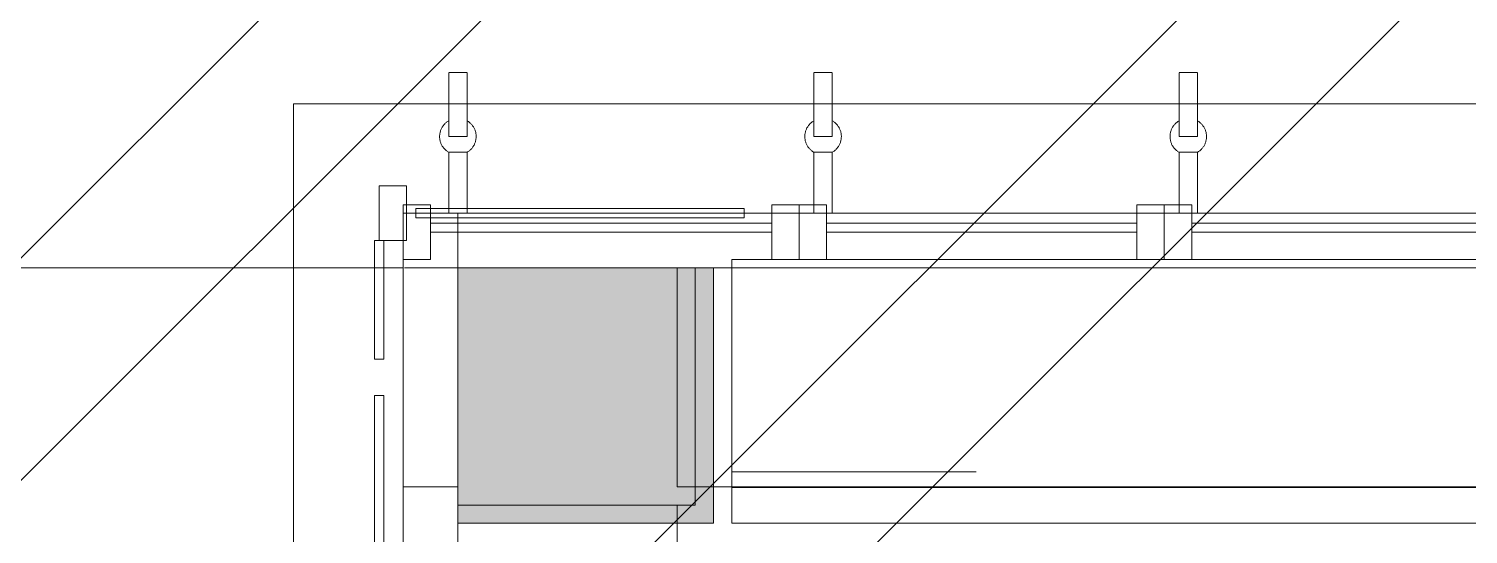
# Model space of a CAD drawing. Header units: millimetres. Extents: x -57519 to 497916, y -349472 to 446842.
# Drawn here: x 310878 to 314819, y 51277 to 52663 of the extents above; entities that cross this region are included whole.
import ezdxf

# ---------------------------------------------------------------- set-up
doc = ezdxf.new("R2010")
doc.units = ezdxf.units.MM
for name, color, linetype, lineweight in [('A-DETL-GENF', 92, 'Continuous', 5), ('A-FLOR', 192, 'Continuous', 5), ('A-FLOR-PATT', 8, 'Continuous', 5), ('A-GENM', 13, 'Continuous', 5), ('A-GLAZ-CURT', 52, 'Continuous', 20), ('A-GLAZ-CWMG', 51, 'Continuous', 20), ('A-WALL', 113, 'Continuous', 20), ('S-COLS', 52, 'Continuous', 20)]:
    doc.layers.add(name, color=color, linetype=linetype, lineweight=lineweight)

# ---------------------------------------------------------------- blocks, each defined once
blk = doc.blocks.new('DLN_Banner hook - DLN_Banner hook-V334-SITE COVERAGE')
at = {"layer": 'A-GENM'}
for p, q in [((-25, 0), (25, 0)), ((6.5, 0), (-12.5, 0)), ((12.5, 0), (6.5, 0)), ((-25, 0), (-25, -166.7)), ((25, -166.7), (25, 0)), ((-46.7, -192), (-47.3, -193.9)), ((-45.9, -190.2), (-46.7, -192)), ((-45.1, -188.4), (-45.9, -190.2)), ((-44.2, -186.6), (-45.1, -188.4)), ((-38.7, -178.3), (-39.9, -179.9)), ((-37.4, -176.8), (-38.7, -178.3)), ((-33.1, -172.5), (-34.6, -173.9)), ((-31.6, -171.2), (-33.1, -172.5)), ((-24.4, -166.7), (-25, -166.7)), ((-25, -166.7), (-22.5, -166.7)), ((-22.5, -166.7), (-19.5, -166.7)), ((-19.5, -166.7), (0, -166.7)), ((0, -166.7), (19.5, -166.7)), ((19.5, -166.7), (25, -166.7)), ((25, -166.7), (24.4, -166.7)), ((-45.4, -231), (-44.5, -232.8)), ((-25, -312.2), (-25, -210)), ((-25, -210), (25, -210)), ((25, -210), (25, -247.6)), ((47.3, -226.2), (47.9, -224.3)), ((-36.5, -244.2), (-35.1, -245.6)), ((-35.1, -245.6), (-33.6, -247)), ((24.8, -253.4), (26.6, -252.4)), ((25, -247.6), (25, -267.7)), ((25, -267.7), (25, -384.9)), ((35.9, -244.8), (37.2, -243.4)), ((-25, -384.9), (-25, -312.2)), ((-25, -385.6), (25, -385.6))]:
    blk.add_line(p, q, dxfattribs=at)
at = {"layer": 'A-GENM', "flags": 128}
for points in [[(-47.3, -193.9), (-48, -195.8), (-48.5, -197.8)], [(-39.9, -179.9), (-41.1, -181.5), (-42.2, -183.1), (-43.2, -184.8), (-44.2, -186.6)], [(-34.6, -173.9), (-36, -175.3), (-37.4, -176.8)], [(-28.4, -168.8), (-30, -170), (-31.6, -171.2)], [(-25, -166.7), (-26.7, -167.7), (-28.4, -168.8)], [(27.5, -168.2), (25.8, -167.2), (25, -166.7)], [(50, -208.5), (49.9, -206.5), (49.7, -204.6), (49.4, -202.6), (49.1, -200.6), (48.7, -198.6), (48.2, -196.7), (47.6, -194.8), (47, -192.9), (46.3, -191), (45.5, -189.2), (44.6, -187.4), (43.7, -185.6), (42.6, -183.9), (41.6, -182.2), (40.4, -180.6), (39.2, -179), (37.9, -177.4), (36.6, -175.9), (35.2, -174.5), (33.8, -173.1), (32.3, -171.8), (30.7, -170.5), (29.1, -169.4), (27.5, -168.2)], [(-48.5, -197.8), (-48.9, -199.7), (-49.3, -201.7), (-49.6, -203.7), (-49.8, -205.6), (-49.9, -207.6), (-50, -209.6), (-50, -211.6), (-49.9, -213.6), (-49.7, -215.6), (-49.4, -217.6), (-49.1, -219.6), (-48.7, -221.5)], [(-48.7, -221.5), (-48.2, -223.5), (-47.6, -225.4), (-46.9, -227.3)], [(-46.9, -227.3), (-46.2, -229.1), (-45.4, -231)], [(-44.5, -232.8), (-43.6, -234.5), (-42.6, -236.3), (-41.5, -237.9)], [(41, -238.7), (42.1, -237), (43.1, -235.3), (44.1, -233.6), (45, -231.8)], [(45, -231.8), (45.8, -230), (46.6, -228.1), (47.3, -226.2)], [(47.9, -224.3), (48.4, -222.4), (48.9, -220.5), (49.3, -218.5), (49.6, -216.5)], [(49.6, -216.5), (49.8, -214.5), (49.9, -212.5), (50, -210.5), (50, -208.5)], [(-41.5, -237.9), (-40.3, -239.6), (-39.1, -241.2), (-37.8, -242.7), (-36.5, -244.2)], [(-33.6, -247), (-32.1, -248.3), (-30.6, -249.6), (-29, -250.8), (-27.3, -251.9), (-25.6, -252.9)], [(26.6, -252.4), (28.2, -251.3), (29.9, -250.1), (31.4, -248.9), (33, -247.6), (34.4, -246.2), (35.9, -244.8)], [(37.2, -243.4), (38.5, -241.9), (39.8, -240.3), (41, -238.7)]]:
    blk.add_lwpolyline(points, dxfattribs=at)
blk = doc.blocks.new('DLN_Banner hook - DLN_Banner hook-V335-SITE COVERAGE')
at = {"layer": 'A-GENM'}
for p, q in [((-25, 0), (25, 0)), ((-6.5, 0), (-12.5, 0)), ((0, 0), (-6.5, 0)), ((6.5, 0), (0, 0)), ((12.5, 0), (6.5, 0)), ((-25, 0), (-25, -166.7)), ((25, -166.7), (25, 0)), ((-24.4, -166.7), (-25, -166.7)), ((-25, -166.7), (-24.4, -166.7)), ((-24.4, -166.7), (-15.6, -166.7)), ((-15.6, -166.7), (0, -166.7)), ((0, -166.7), (25, -166.7)), ((25, -166.7), (24.4, -166.7)), ((25.8, -167.2), (25, -166.7)), ((35.2, -174.5), (33.8, -173.1)), ((-25, -230.5), (-25, -210)), ((-25, -210), (25, -210)), ((-25, -312.2), (-25, -230.5)), ((25, -210), (25, -230.5)), ((25, -230.5), (25, -289.7)), ((49.4, -202.6), (49.1, -200.6)), ((49.3, -218.5), (49.6, -216.5)), ((49.7, -204.6), (49.4, -202.6)), ((49.6, -216.5), (49.8, -214.5)), ((-25, -368.3), (-25, -312.2)), ((25, -289.7), (25, -312.2)), ((25, -312.2), (25, -368.3)), ((-25, -379.2), (-25, -368.3)), ((-25, -384.9), (-25, -379.2)), ((-25, -385.6), (25, -385.6)), ((25, -368.3), (25, -384.9)), ((25, -384.9), (25, -384.9))]:
    blk.add_line(p, q, dxfattribs=at)
at = {"layer": 'A-GENM', "flags": 128}
for points in [[(-30, -170), (-31.6, -171.2), (-33.1, -172.5), (-34.6, -173.9), (-36, -175.3), (-37.4, -176.8), (-38.7, -178.3), (-39.9, -179.9), (-41.1, -181.5), (-42.2, -183.1), (-43.2, -184.8), (-44.2, -186.6), (-45.1, -188.4), (-45.9, -190.2), (-46.7, -192), (-47.3, -193.9), (-48, -195.8), (-48.5, -197.8), (-48.9, -199.7), (-49.3, -201.7), (-49.6, -203.7), (-49.8, -205.6), (-49.9, -207.6), (-50, -209.6), (-50, -211.6), (-49.9, -213.6), (-49.7, -215.6), (-49.4, -217.6), (-49.1, -219.6), (-48.7, -221.5), (-48.2, -223.5), (-47.6, -225.4), (-46.9, -227.3), (-46.2, -229.1), (-45.4, -231), (-44.5, -232.8), (-43.6, -234.5), (-42.6, -236.3), (-41.5, -237.9), (-40.3, -239.6), (-39.1, -241.2), (-37.8, -242.7), (-36.5, -244.2), (-35.1, -245.6), (-33.6, -247), (-32.1, -248.3), (-30.6, -249.6), (-29, -250.8), (-27.3, -251.9), (-25.6, -252.9)], [(-25, -166.7), (-26.7, -167.7), (-28.4, -168.8), (-30, -170)], [(33.8, -173.1), (32.3, -171.8), (30.7, -170.5), (29.1, -169.4), (27.5, -168.2), (25.8, -167.2)], [(41.6, -182.2), (40.4, -180.6), (39.2, -179), (37.9, -177.4), (36.6, -175.9), (35.2, -174.5)], [(49.1, -200.6), (48.7, -198.6), (48.2, -196.7), (47.6, -194.8), (47, -192.9), (46.3, -191), (45.5, -189.2), (44.6, -187.4), (43.7, -185.6), (42.6, -183.9), (41.6, -182.2)], [(35.9, -244.8), (37.2, -243.4), (38.5, -241.9), (39.8, -240.3), (41, -238.7), (42.1, -237), (43.1, -235.3), (44.1, -233.6), (45, -231.8)], [(45, -231.8), (45.8, -230), (46.6, -228.1), (47.3, -226.2), (47.9, -224.3)], [(47.9, -224.3), (48.4, -222.4), (48.9, -220.5), (49.3, -218.5)], [(49.8, -214.5), (49.9, -212.5), (50, -210.5), (50, -208.5), (49.9, -206.5), (49.7, -204.6)], [(24.8, -253.4), (26.6, -252.4), (28.2, -251.3), (29.9, -250.1), (31.4, -248.9), (33, -247.6), (34.4, -246.2), (35.9, -244.8)]]:
    blk.add_lwpolyline(points, dxfattribs=at)
blk = doc.blocks.new('DLN_Banner hook - DLN_Banner hook-V336-SITE COVERAGE')
at = {"layer": 'A-GENM'}
for p, q in [((-25, 0), (0, 0)), ((0, 0), (-12.5, 0)), ((0, 0), (25, 0)), ((12.5, 0), (0, 0)), ((-25, 0), (-25, -166.7)), ((25, -166.7), (25, 0)), ((-24.4, -166.7), (-25, -166.7)), ((-25, -166.7), (0, -166.7)), ((0, -166.7), (25, -166.7)), ((25, -166.7), (24.4, -166.7)), ((-25, -247.6), (-25, -210)), ((-25, -210), (25, -210)), ((25, -210), (25, -384.9)), ((-25, -312.2), (-25, -247.6)), ((-25, -384.9), (-25, -312.2)), ((-25, -385.6), (25, -385.6))]:
    blk.add_line(p, q, dxfattribs=at)
at = {"layer": 'A-GENM', "flags": 128}
for points in [[(-25, -166.7), (-26.7, -167.7), (-28.4, -168.8), (-30, -170), (-31.6, -171.2), (-33.1, -172.5), (-34.6, -173.9), (-36, -175.3), (-37.4, -176.8), (-38.7, -178.3), (-39.9, -179.9), (-41.1, -181.5), (-42.2, -183.1), (-43.2, -184.8), (-44.2, -186.6), (-45.1, -188.4), (-45.9, -190.2), (-46.7, -192), (-47.3, -193.9), (-48, -195.8), (-48.5, -197.8), (-48.9, -199.7), (-49.3, -201.7), (-49.6, -203.7), (-49.8, -205.6), (-49.9, -207.6), (-50, -209.6), (-50, -211.6)], [(24.8, -253.4), (26.6, -252.4), (28.2, -251.3), (29.9, -250.1), (31.4, -248.9), (33, -247.6), (34.4, -246.2), (35.9, -244.8), (37.2, -243.4), (38.5, -241.9), (39.8, -240.3), (41, -238.7), (42.1, -237), (43.1, -235.3), (44.1, -233.6), (45, -231.8), (45.8, -230), (46.6, -228.1), (47.3, -226.2), (47.9, -224.3), (48.4, -222.4), (48.9, -220.5), (49.3, -218.5), (49.6, -216.5), (49.8, -214.5), (49.9, -212.5), (50, -210.5), (50, -208.5), (49.9, -206.5), (49.7, -204.6), (49.4, -202.6), (49.1, -200.6), (48.7, -198.6), (48.2, -196.7), (47.6, -194.8), (47, -192.9), (46.3, -191), (45.5, -189.2), (44.6, -187.4), (43.7, -185.6), (42.6, -183.9), (41.6, -182.2), (40.4, -180.6), (39.2, -179), (37.9, -177.4), (36.6, -175.9), (35.2, -174.5), (33.8, -173.1), (32.3, -171.8), (30.7, -170.5), (29.1, -169.4), (27.5, -168.2), (25.8, -167.2), (25, -166.7)], [(-50, -211.6), (-49.9, -213.6), (-49.7, -215.6), (-49.4, -217.6), (-49.1, -219.6), (-48.7, -221.5), (-48.2, -223.5), (-47.6, -225.4), (-46.9, -227.3), (-46.2, -229.1), (-45.4, -231), (-44.5, -232.8), (-43.6, -234.5), (-42.6, -236.3), (-41.5, -237.9), (-40.3, -239.6), (-39.1, -241.2), (-37.8, -242.7), (-36.5, -244.2), (-35.1, -245.6), (-33.6, -247), (-32.1, -248.3), (-30.6, -249.6)], [(-30.6, -249.6), (-29, -250.8), (-27.3, -251.9), (-25.6, -252.9)]]:
    blk.add_lwpolyline(points, dxfattribs=at)
blk = doc.blocks.new('Rectangular Mullion - DLN_75 x 150mm _WD_-STUR_ OPENING Corten-14016861-SITE COVERAGE')
at = {"layer": 'A-GLAZ-CWMG', "lineweight": 5}
for p, q in [((0, 75), (-75, 75)), ((-75, 75), (-75, -75)), ((-65.6, 75), (-12.5, 75)), ((-12.5, 75), (0, 75)), ((0, -75), (0, 75)), ((0, 75), (0, -75)), ((-75, -75), (-75, -23)), ((-75, -75), (0, -75)), ((0, -75), (-75, -75))]:
    blk.add_line(p, q, dxfattribs=at)
blk = doc.blocks.new('System Panel - _DLN__12_12mm laminated clear glass-12865629-SITE COVERAGE')
at = {"layer": 'A-GLAZ-CURT', "lineweight": 5}
for p, q in [((162.5, 12.5), (-162.5, 12.5)), ((-162.5, 12.5), (-162.5, -12.5)), ((-162.5, -12.5), (-162.5, 12.5)), ((162.5, 12.5), (-162.5, 12.5)), ((162.5, -12.5), (162.5, 12.5)), ((162.5, 12.5), (162.5, 0)), ((-162.5, -12.5), (162.5, -12.5)), ((-162.5, -12.5), (162.5, -12.5)), ((162.5, 0), (162.5, -12.5))]:
    blk.add_line(p, q, dxfattribs=at)
blk = doc.blocks.new('System Panel - DLN_Glazed - 25mm-6618259-SITE COVERAGE')
at = {"layer": 'A-GLAZ-CURT', "lineweight": 15}
for p, q in [((425, 0), (-425, 0)), ((-425, 0), (-425, -25)), ((-425, -25), (425, -25)), ((425, -25), (425, 0))]:
    blk.add_line(p, q, dxfattribs=at)
blk = doc.blocks.new('Rectangular Mullion - DLN_75 x 150mm _WD_-3694728-SITE COVERAGE')
at = {"layer": 'A-GLAZ-CWMG', "lineweight": 15}
for p, q in [((-75, 75), (0, 75)), ((-75, -75), (-75, 75)), ((0, 75), (0, -75)), ((0, -75), (-75, -75))]:
    blk.add_line(p, q, dxfattribs=at)
blk = doc.blocks.new('Rectangular Mullion - DLN_75 x 150mm _WD_-3694729-SITE COVERAGE')
at = {"layer": 'A-GLAZ-CWMG', "lineweight": 15}
for p, q in [((0, 75), (-75, 75)), ((-75, 75), (-75, -75)), ((0, -75), (0, 75)), ((-75, -75), (0, -75))]:
    blk.add_line(p, q, dxfattribs=at)
blk = doc.blocks.new('System Panel - _DLN__12_12mm laminated clear glass-11282747-SITE COVERAGE')
at = {"layer": 'A-GLAZ-CURT', "lineweight": 5}
for p, q in [((409.7, 12.5), (-489.8, 12.5)), ((-489.8, 12.5), (-489.8, -12.5)), ((409.7, 12.5), (-449.2, 12.5)), ((409.7, -12.5), (409.7, 12.5)), ((409.7, 12.5), (409.7, -12.5)), ((-489.8, -12.5), (409.7, -12.5)), ((-449.2, -12.5), (409.7, -12.5))]:
    blk.add_line(p, q, dxfattribs=at)
blk = doc.blocks.new('System Panel - DLN_Glazed - 25mm-10022016-SITE COVERAGE')
at = {"layer": 'A-GLAZ-CURT', "lineweight": 15}
for p, q in [((467.2, 0), (-467.2, 0)), ((-467.2, 0), (-467.2, -25)), ((467.2, -25), (467.2, 0)), ((-467.2, -25), (467.2, -25))]:
    blk.add_line(p, q, dxfattribs=at)
blk = doc.blocks.new('Rectangular Mullion - DLN_75 x 150mm _WD_-9983815-SITE COVERAGE')
at = {"layer": 'A-GLAZ-CWMG', "lineweight": 15}
for p, q in [((-75, 75), (0, 75)), ((-75, -75), (-75, 75)), ((0, 75), (0, -75)), ((0, -75), (-75, -75))]:
    blk.add_line(p, q, dxfattribs=at)
blk = doc.blocks.new('Rectangular Mullion - DLN_75 x 150mm _WD_-9983816-SITE COVERAGE')
at = {"layer": 'A-GLAZ-CWMG', "lineweight": 15}
for p, q in [((0, 75), (-75, 75)), ((-75, 75), (-75, -75)), ((0, -75), (0, 75)), ((-75, -75), (0, -75))]:
    blk.add_line(p, q, dxfattribs=at)
blk = doc.blocks.new('System Panel - _DLN__12_12mm laminated clear glass-12865628-SITE COVERAGE')
at = {"layer": 'A-GLAZ-CURT', "lineweight": 5}
for p, q in [((450, 12.5), (-450, 12.5)), ((-450, 12.5), (-450, -12.5)), ((-450, -12.5), (-450, 12.5)), ((450, 12.5), (-450, 12.5)), ((450, -12.5), (450, 12.5)), ((450, 12.5), (450, -12.5)), ((-450, -12.5), (450, -12.5)), ((-450, -12.5), (450, -12.5))]:
    blk.add_line(p, q, dxfattribs=at)

msp = doc.modelspace()

# ---------------------------------------------------------------- hatches: boundary and pattern name
at = {"layer": 'A-DETL-GENF'}
h = msp.add_hatch(dxfattribs=at)
h.set_pattern_fill('FP_40', color=250, style=0, pattern_type=2)
h.set_pattern_definition([(45, (248763.4, 0), (-1257.236, 1257.236), []), (45, (248763.4, 1905), (-1257.236, 1257.236), [])])
h.paths.add_polyline_path([(325750.1, -8642.5), (328562.7, -8642.5), (328562.7, 4657.5), (341312.7, 4657.5), (341312.7, 30557.5), (342712.7, 30557.5), (342712.7, 48907.7), (339962.7, 48907.7), (339962.7, 52157.5), (338962.7, 52157.5), (338962.7, 53757.5), (297512.7, 53757.5), (297512.7, 52247.5), (286277.7, 52247.5), (286277.7, 34407.5), (285902.7, 34407.5), (285902.7, 7407.5), (286277.7, 7407.5), (286277.7, -2267.5), (315555.2, -2267.5), (315555.2, -8642.5), (321257.1, -8642.5)], flags=0)
at = {"layer": 'A-FLOR-PATT'}
h = msp.add_hatch(dxfattribs=at)
h.set_pattern_fill('FP_4', color=256, style=0, pattern_type=2)
h.set_pattern_definition([(0, (248763.4, 0), (2337.5, 1062.5), [15937.5, -2125, 5312.5, -1062.5]), (0, (250176.6, 531.2), (-1062.5, 1413.125), [3187.5, -350.625, 6375, -796.875]), (0, (249294.7, 903.1), (5525, 711.875), [8500, -1487.5, 4250, -1062.5])])
h.paths.add_polyline_path([(312802.7, 51307.5), (323932.7, 51307.5), (323932.7, 52007.5), (323952.7, 52007.5), (323952.7, 52030.5), (312802.7, 52030.5), (312802.7, 51869.2)], flags=0)
at = {"layer": 'S-COLS', "transparency": 33554432}
msp.add_hatch(color=9, dxfattribs=at).paths.add_polyline_path([(312752.7, 51307.5), (312752.7, 52007.5), (312052.7, 52007.5), (312052.7, 51307.5), (312271, 51307.5)], flags=0)

# ---------------------------------------------------------------- linework, layer by layer
at = {"layer": 'A-FLOR'}
for p, q in [((311602.7, 46082.5), (311602.7, 52457.5)), ((311602.7, 52457.5), (324052.7, 52457.5)), ((311902.7, 52157.5), (320452.7, 52157.5)), ((311902.7, 52157.5), (311902.7, 45707.5)), ((311977.7, 52157.5), (312832.6, 52157.5)), ((312836.7, 52157.5), (312912.1, 52157.5)), ((313062.1, 52157.5), (313912.1, 52157.5)), ((314062.1, 52157.5), (314912.1, 52157.5)), ((312802.7, 52030.5), (312802.7, 51307.5)), ((312912.1, 52030.5), (312802.7, 52030.5)), ((313912.1, 52030.5), (313062.1, 52030.5)), ((314912.1, 52030.5), (314062.1, 52030.5)), ((311902.7, 52007.5), (301677.7, 52007.5)), ((312052.7, 52007.5), (311906.6, 52007.5)), ((311906.6, 52007.5), (312052.7, 52007.5)), ((312052.7, 42282.5), (312052.7, 52007.5)), ((327752.7, 52007.5), (312052.7, 52007.5)), ((312702.7, 52007.5), (312052.7, 52007.5)), ((312652.7, 52007.5), (312652.7, 51407.5)), ((312702.7, 51407.5), (312702.7, 52007.5)), ((312752.7, 52007.5), (312752.7, 51307.5)), ((311902.7, 51407.5), (312052.7, 51407.5)), ((312652.7, 51407.5), (312702.7, 51407.5)), ((319852.7, 51407.5), (312702.7, 51407.5)), ((312652.7, 51357.5), (312052.7, 51357.5)), ((312652.7, 51357.5), (312652.7, 40432.5)), ((312752.7, 51307.5), (312052.7, 51307.5)), ((312802.7, 51307.5), (323932.7, 51307.5))]:
    msp.add_line(p, q, dxfattribs=at)
at = {"layer": 'A-WALL', "lineweight": 5}
for p, q in [((311902.7, 52157.5), (311902.7, 45557.5)), ((311902.7, 52157.5), (321028.6, 52157.5)), ((312052.7, 52157.5), (335202.7, 52157.5)), ((320452.7, 52157.5), (312052.7, 52157.5)), ((312052.7, 52157.5), (312052.7, 52007.5)), ((335052.7, 52007.5), (312052.7, 52007.5)), ((312052.7, 52007.5), (320452.7, 52007.5))]:
    msp.add_line(p, q, dxfattribs=at)
at = {"layer": 'S-COLS', "color": 254, "lineweight": 5}
for p, q in [((312702.7, 52007.5), (312052.7, 52007.5)), ((312052.7, 52007.5), (312052.7, 51357.5)), ((312702.7, 51357.5), (312702.7, 52007.5)), ((312052.7, 51357.5), (312702.7, 51357.5))]:
    msp.add_line(p, q, dxfattribs=at)
at = {"layer": 'S-COLS', "color": 10, "lineweight": 5}
for p, q in [((312052.7, 51869.2), (312052.7, 52007.5)), ((312052.7, 52007.5), (312271, 52007.5)), ((312271, 52007.5), (312702.7, 52007.5)), ((312052.7, 51482.5), (312052.7, 51869.2)), ((312052.7, 51357.5), (312052.7, 51482.5)), ((312702.7, 51407.5), (312702.7, 51357.5)), ((312701.8, 51357.5), (312652.7, 51357.5))]:
    msp.add_line(p, q, dxfattribs=at)
at = {"layer": 'S-COLS', "color": 53}
for p, q in [((312752.7, 52007.5), (312052.7, 52007.5)), ((312052.7, 52007.5), (312052.7, 51307.5)), ((312752.7, 51307.5), (312752.7, 52007.5)), ((312052.7, 51307.5), (312752.7, 51307.5))]:
    msp.add_line(p, q, dxfattribs=at)
at = {"layer": 'S-COLS', "color": 253, "lineweight": 5}
for p, q in [((312052.7, 51307.5), (312052.7, 52007.5)), ((312052.7, 52007.5), (312752.7, 52007.5))]:
    msp.add_line(p, q, dxfattribs=at)

# ---------------------------------------------------------------- block references
at = {"layer": 'A-GENM', "rotation": 180}
for name, p in [('DLN_Banner hook - DLN_Banner hook-V336-SITE COVERAGE', (312052.7, 52157.5)), ('DLN_Banner hook - DLN_Banner hook-V335-SITE COVERAGE', (313052.7, 52157.5)), ('DLN_Banner hook - DLN_Banner hook-V334-SITE COVERAGE', (314052.7, 52157.5))]:
    msp.add_blockref(name, p, dxfattribs=at)
at = {"layer": 'A-GLAZ-CURT', "lineweight": 5}
msp.add_blockref('System Panel - _DLN__12_12mm laminated clear glass-11282747-SITE COVERAGE', (312427, 52157.5), dxfattribs=at)
for name, p, rotation in [('System Panel - DLN_Glazed - 25mm-10022016-SITE COVERAGE', (312444.9, 52105.5), 180), ('System Panel - DLN_Glazed - 25mm-6618259-SITE COVERAGE', (313487.1, 52105.5), 180), ('System Panel - DLN_Glazed - 25mm-6618259-SITE COVERAGE', (314487.1, 52105.5), 180), ('System Panel - _DLN__12_12mm laminated clear glass-12865629-SITE COVERAGE', (311837.1, 51920), 89.99999999999993), ('System Panel - _DLN__12_12mm laminated clear glass-12865628-SITE COVERAGE', (311837.1, 51207.5), 89.99999999999993)]:
    msp.add_blockref(name, p, dxfattribs=dict(at, rotation=rotation))
at = {"layer": 'A-GLAZ-CWMG', "lineweight": 5, "rotation": 180}
msp.add_blockref('Rectangular Mullion - DLN_75 x 150mm _WD_-STUR_ OPENING Corten-14016861-SITE COVERAGE', (311837.1, 52157.5), dxfattribs=at)
at = {"layer": 'A-GLAZ-CWMG', "lineweight": 5, "extrusion": (0, 0, -1)}
for name, p in [('Rectangular Mullion - DLN_75 x 150mm _WD_-9983815-SITE COVERAGE', (-311902.7, 52105.5)), ('Rectangular Mullion - DLN_75 x 150mm _WD_-3694728-SITE COVERAGE', (-312987.1, 52105.5)), ('Rectangular Mullion - DLN_75 x 150mm _WD_-3694728-SITE COVERAGE', (-313987.1, 52105.5))]:
    msp.add_blockref(name, p, dxfattribs=at)
at = {"layer": 'A-GLAZ-CWMG', "lineweight": 5}
for name, p in [('Rectangular Mullion - DLN_75 x 150mm _WD_-9983816-SITE COVERAGE', (312987.1, 52105.5)), ('Rectangular Mullion - DLN_75 x 150mm _WD_-3694729-SITE COVERAGE', (313987.1, 52105.5))]:
    msp.add_blockref(name, p, dxfattribs=at)

doc.saveas('drawing.dxf')
